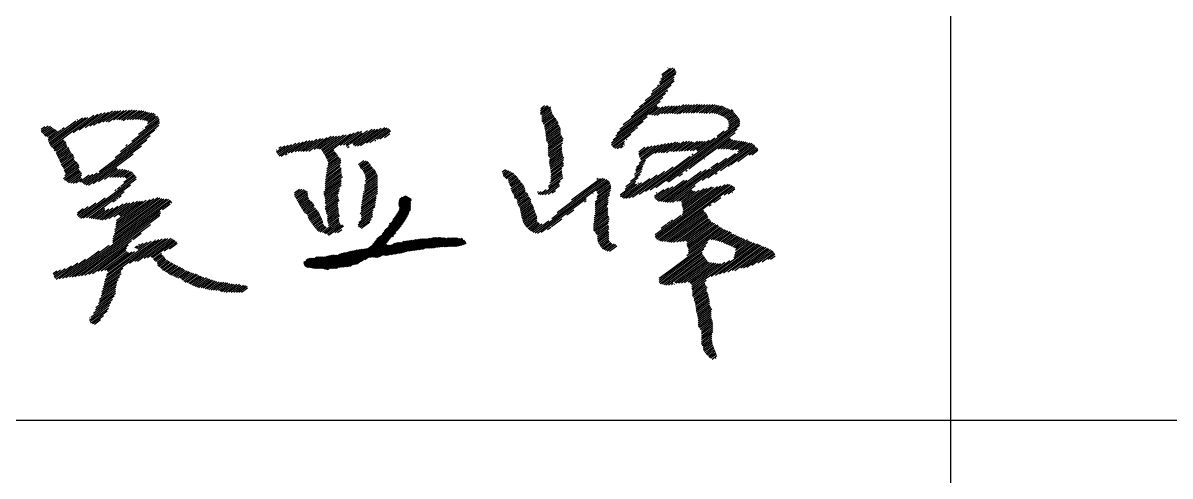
# Model space of a CAD drawing. Header units: millimetres. Extents: x -256 to 585, y -266 to 328.
# Drawn here: x 523.97 to 533.58, y -5.67 to -1.87 of the extents above; entities that cross this region are included whole.
import ezdxf

# ---------------------------------------------------------------- set-up
doc = ezdxf.new("R2010")
doc.units = ezdxf.units.MM

# ---------------------------------------------------------------- blocks, each defined once
blk = doc.blocks.new('Unknown-252070812-55925')
at = {"color": 7, "linetype": 'Continuous'}
for p, q in [((531.7468, -17.2188), (531.7468, 24.8339)), ((451.6707, -5.2054), (564.7881, -5.2054))]:
    blk.add_line(p, q, dxfattribs=at)
blk = doc.blocks.new('Unknown-252070812-55927')
at = {"color": 3, "linetype": 'Continuous'}
for p, q in [((529.2433, -2.4461), (529.4418, -2.2982)), ((529.3039, -2.3684), (529.436, -2.2699)), ((529.3069, -2.3825), (529.4426, -2.2813)), ((529.315, -2.3439), (529.4316, -2.257)), ((529.3247, -2.3041), (529.3961, -2.2509)), ((529.325, -2.3202), (529.4197, -2.2496)), ((529.3726, -2.2521), (529.3755, -2.25)), ((529.1691, -2.5502), (529.4256, -2.3591)), ((529.1833, -2.5234), (529.424, -2.344)), ((529.234, -2.4693), (529.4263, -2.326)), ((529.2863, -2.3978), (529.2953, -2.3911)), ((529.3918, -2.4005), (529.4028, -2.3923)), ((528.9705, -2.7633), (529.3311, -2.4946)), ((529.0006, -2.7246), (529.3547, -2.4607)), ((529.0656, -2.6599), (529.3702, -2.4329)), ((529.0881, -2.6268), (529.3871, -2.404)), ((529.3679, -2.4509), (529.3714, -2.4483)), ((528.3056, -2.6079), (528.364, -2.5643)), ((528.3068, -2.6233), (528.3744, -2.5729)), ((528.3079, -2.6387), (528.3909, -2.5769)), ((528.3081, -2.5897), (528.3333, -2.571)), ((528.3178, -2.6476), (528.3945, -2.5905)), ((528.338, -2.5674), (528.3417, -2.5647)), ((528.9167, -2.8522), (529.2859, -2.577)), ((528.9389, -2.8194), (529.2804, -2.5649)), ((528.9483, -2.7961), (529.3085, -2.5277)), ((529.1353, -2.5754), (529.1643, -2.5538)), ((529.2211, -2.6416), (529.305, -2.5791)), ((529.2389, -2.6447), (529.3323, -2.5751)), ((529.2584, -2.6464), (529.3596, -2.571)), ((529.2813, -2.6456), (529.3846, -2.5686)), ((529.3214, -2.632), (529.409, -2.5667)), ((529.3425, -2.6325), (529.4309, -2.5667)), ((529.365, -2.6321), (529.4527, -2.5667)), ((529.3912, -2.6288), (529.4753, -2.5661)), ((529.4101, -2.6309), (529.5081, -2.558)), ((529.429, -2.6332), (529.5307, -2.5574)), ((529.4495, -2.6341), (529.5513, -2.5583)), ((529.473, -2.6329), (529.5731, -2.5584)), ((529.5027, -2.6271), (529.5969, -2.5569)), ((529.5245, -2.6271), (529.6217, -2.5547)), ((529.5463, -2.6271), (529.6417, -2.5561)), ((529.5682, -2.6271), (529.6628, -2.5566)), ((529.59, -2.6271), (529.6846, -2.5566)), ((529.6152, -2.6246), (529.7064, -2.5566)), ((529.6351, -2.626), (529.7283, -2.5566)), ((529.655, -2.6275), (529.7501, -2.5566)), ((529.6751, -2.6287), (529.7719, -2.5566)), ((529.6964, -2.6291), (529.7877, -2.5611)), ((529.7191, -2.6285), (529.803, -2.566)), ((529.7421, -2.6276), (529.8238, -2.5668)), ((529.7627, -2.6286), (529.8385, -2.5721)), ((529.779, -2.6327), (529.8496, -2.5801)), ((529.7954, -2.6368), (529.8633, -2.5861)), ((529.81, -2.6422), (529.8788, -2.5909)), ((524.1876, -2.8778), (524.4675, -2.6692)), ((524.1936, -2.8896), (524.4933, -2.6663)), ((524.2006, -2.9007), (524.5137, -2.6673)), ((524.2088, -2.9108), (524.5629, -2.6469)), ((524.3899, -2.7921), (524.5974, -2.6375)), ((524.4238, -2.6855), (524.4279, -2.6825)), ((524.4414, -2.77), (524.6286, -2.6305)), ((524.4908, -2.7495), (524.6574, -2.6253)), ((524.5305, -2.7362), (524.6861, -2.6202)), ((524.5598, -2.7306), (524.7209, -2.6105)), ((524.6026, -2.7149), (524.7444, -2.6093)), ((524.6399, -2.7034), (524.7668, -2.6089)), ((524.6652, -2.7009), (524.7904, -2.6076)), ((524.6852, -2.7023), (524.8141, -2.6062)), ((524.7279, -2.6867), (524.8377, -2.6049)), ((524.7546, -2.6831), (524.8614, -2.6035)), ((524.7759, -2.6835), (524.885, -2.6021)), ((524.7959, -2.6848), (524.905, -2.6035)), ((524.8092, -2.6912), (524.9243, -2.6055)), ((524.8428, -2.6825), (524.9446, -2.6066)), ((524.8646, -2.6825), (524.9661, -2.6068)), ((524.8864, -2.6825), (524.9828, -2.6106)), ((524.9132, -2.6788), (524.9979, -2.6157)), ((524.9326, -2.6806), (525.0135, -2.6203)), ((524.9388, -2.8062), (525.1099, -2.6787)), ((524.9517, -2.6827), (525.0303, -2.6241)), ((524.9702, -2.6851), (525.0493, -2.6262)), ((524.988, -2.6881), (525.0656, -2.6303)), ((524.9929, -2.7496), (525.1042, -2.6666)), ((525.0058, -2.6911), (525.077, -2.6381)), ((525.0141, -2.7175), (525.0974, -2.6554)), ((525.0146, -2.7008), (525.0814, -2.6511)), ((528.3178, -2.6639), (528.397, -2.6049)), ((528.3178, -2.6802), (528.4005, -2.6185)), ((528.3178, -2.6964), (528.4054, -2.6312)), ((528.3268, -2.706), (528.4122, -2.6424)), ((528.3298, -2.72), (528.419, -2.6536)), ((528.3395, -2.7291), (528.4258, -2.6648)), ((528.3416, -2.7438), (528.4353, -2.674)), ((528.3437, -2.7585), (528.4414, -2.6857)), ((528.903, -2.8786), (529.2002, -2.6572)), ((529.8235, -2.6484), (529.8904, -2.5985)), ((529.8355, -2.6557), (529.9131, -2.5978)), ((529.8475, -2.663), (529.9209, -2.6083)), ((529.8592, -2.6706), (529.9237, -2.6225)), ((529.8699, -2.6789), (529.9351, -2.6302)), ((529.8762, -2.7555), (529.9742, -2.6825)), ((529.8775, -2.6895), (529.9439, -2.64)), ((529.8827, -2.7019), (529.9521, -2.6502)), ((529.8856, -2.7322), (529.9688, -2.6702)), ((529.8858, -2.7158), (529.9611, -2.6597)), ((524.1222, -2.7638), (524.153, -2.7408)), ((524.1224, -2.7799), (524.1806, -2.7366)), ((524.1286, -2.7916), (524.1988, -2.7393)), ((524.1374, -2.8013), (524.2102, -2.747)), ((524.1456, -2.8114), (524.2215, -2.7549)), ((524.1564, -2.8197), (524.2328, -2.7627)), ((524.1698, -2.826), (524.244, -2.7707)), ((524.181, -2.8501), (524.2922, -2.7673)), ((524.1829, -2.865), (524.4115, -2.6947)), ((524.183, -2.8324), (524.2566, -2.7776)), ((524.298, -2.763), (524.3141, -2.751)), ((524.608, -3.1178), (525.0742, -2.7703)), ((524.7421, -3.0016), (525.1072, -2.7295)), ((524.7874, -2.9515), (525.1124, -2.7093)), ((524.8822, -2.8646), (525.1117, -2.6936)), ((524.9738, -2.7638), (524.9769, -2.7615)), ((525.0826, -2.7641), (525.0856, -2.7618)), ((526.6273, -2.8985), (526.7801, -2.7846)), ((526.6553, -2.8939), (526.8065, -2.7812)), ((526.7125, -2.8838), (526.8575, -2.7758)), ((526.7343, -2.8838), (526.895, -2.7641)), ((526.7401, -2.8958), (526.9183, -2.763)), ((526.752, -2.9032), (526.9401, -2.763)), ((526.7721, -2.9045), (526.9718, -2.7556)), ((526.7971, -2.9021), (527.0011, -2.7501)), ((526.8492, -2.8795), (527.0189, -2.7531)), ((526.8758, -2.8761), (527.0326, -2.7592)), ((526.9354, -2.8479), (527.0437, -2.7672)), ((526.9614, -2.8448), (527.0497, -2.779)), ((528.3459, -2.7731), (528.4498, -2.6957)), ((528.3481, -2.7877), (528.4536, -2.7091)), ((528.3503, -2.8024), (528.4546, -2.7246)), ((528.3525, -2.817), (528.4634, -2.7344)), ((528.3545, -2.8481), (528.4732, -2.7596)), ((528.3547, -2.8317), (528.4699, -2.7458)), ((528.357, -2.8624), (528.4732, -2.7759)), ((528.9028, -2.8951), (529.1674, -2.6979)), ((528.9093, -2.9065), (529.1015, -2.7633)), ((529.1066, -2.7595), (529.1213, -2.7486)), ((529.1871, -3.2853), (529.9764, -2.6971)), ((529.2266, -3.2721), (529.9764, -2.7134)), ((529.273, -3.2538), (529.975, -2.7307)), ((529.3654, -3.2012), (529.9546, -2.7622)), ((529.7862, -2.8226), (529.8465, -2.7777)), ((524.2188, -2.9196), (524.3089, -2.8525)), ((524.2292, -2.9281), (524.3185, -2.8616)), ((524.2305, -2.9435), (524.3274, -2.8712)), ((524.4854, -3.2254), (525.0348, -2.816)), ((524.4988, -3.2317), (525.0071, -2.8529)), ((526.1165, -2.9862), (526.256, -2.8822)), ((526.1338, -2.9896), (526.2862, -2.876)), ((526.1906, -2.9635), (526.317, -2.8694)), ((526.2168, -2.9603), (526.3494, -2.8615)), ((526.2509, -2.9512), (526.3742, -2.8593)), ((526.2753, -2.9493), (526.3966, -2.8588)), ((526.2971, -2.9493), (526.4334, -2.8477)), ((526.3189, -2.9493), (526.4622, -2.8425)), ((526.3408, -2.9493), (526.486, -2.8411)), ((526.3652, -2.9473), (526.5183, -2.8332)), ((526.4096, -2.9305), (526.5533, -2.8234)), ((526.4373, -2.9261), (526.5752, -2.8234)), ((526.4551, -2.9292), (526.597, -2.8234)), ((526.4701, -2.9343), (526.622, -2.821)), ((526.4773, -2.9451), (526.6563, -2.8118)), ((526.4846, -2.956), (526.6792, -2.811)), ((526.4918, -2.9669), (526.7133, -2.8019)), ((526.4986, -2.9781), (526.7448, -2.7946)), ((526.6771, -2.8939), (526.812, -2.7934)), ((526.9182, -2.8607), (526.9261, -2.8548)), ((526.9979, -2.8339), (527.0435, -2.7998)), ((528.364, -2.8735), (528.4732, -2.7922)), ((528.3718, -2.884), (528.4754, -2.8068)), ((528.3718, -2.9002), (528.4826, -2.8177)), ((528.3718, -2.9165), (528.4893, -2.829)), ((528.3718, -2.9328), (528.4953, -2.8407)), ((528.3718, -2.9491), (528.4948, -2.8574)), ((528.3718, -2.9653), (528.4898, -2.8774)), ((528.9184, -2.916), (529.0649, -2.8068)), ((528.9294, -2.9241), (529.0102, -2.8639)), ((528.9492, -2.9256), (529.007, -2.8825)), ((529.0287, -2.8501), (529.0318, -2.8477)), ((529.1329, -3.0491), (529.3553, -2.8834)), ((529.266, -2.9662), (529.3812, -2.8803)), ((529.2968, -2.9595), (529.4067, -2.8776)), ((529.3172, -2.9605), (529.4395, -2.8694)), ((529.3384, -2.961), (529.4565, -2.873)), ((529.3634, -2.9587), (529.4703, -2.879)), ((529.3796, -3.2069), (529.9375, -2.7912)), ((529.3984, -2.9488), (529.5075, -2.8675)), ((529.4173, -2.9511), (529.5341, -2.864)), ((529.4411, -2.9496), (529.5552, -2.8645)), ((529.4649, -2.9481), (529.5746, -2.8663)), ((529.4887, -2.9466), (529.5885, -2.8723)), ((529.5126, -2.9451), (529.6219, -2.8637)), ((529.5364, -2.9437), (529.6437, -2.8637)), ((529.5602, -2.9422), (529.6655, -2.8637)), ((529.5825, -2.9418), (529.6874, -2.8637)), ((529.6147, -2.9341), (529.72, -2.8556)), ((529.6211, -2.9456), (529.7687, -2.8357)), ((529.6235, -3.0415), (529.8964, -2.8381)), ((529.6625, -3.1914), (530.0767, -2.8827)), ((529.7961, -2.9291), (529.9046, -2.8483)), ((529.8179, -2.9291), (529.9187, -2.854)), ((529.8397, -2.9291), (529.9373, -2.8564)), ((529.8616, -2.9291), (529.956, -2.8588)), ((529.8834, -2.9291), (529.9746, -2.8612)), ((529.8986, -2.9341), (529.9932, -2.8636)), ((529.9154, -2.9378), (530.0118, -2.866)), ((529.9423, -2.9341), (530.0269, -2.871)), ((529.9631, -2.9349), (530.0427, -2.8755)), ((529.971, -2.9452), (530.0603, -2.8787)), ((524.244, -2.9496), (524.3312, -2.8846)), ((524.2467, -2.9639), (524.334, -2.8989)), ((524.2519, -2.9763), (524.341, -2.9099)), ((524.2592, -2.9871), (524.3528, -2.9174)), ((524.2653, -2.9989), (524.3558, -2.9314)), ((524.2709, -3.0109), (524.3608, -2.944)), ((524.2766, -3.023), (524.3683, -2.9546)), ((524.2822, -3.0351), (524.3763, -2.9649)), ((524.2877, -3.0472), (524.3861, -2.9739)), ((524.5191, -3.2328), (524.9263, -2.9294)), ((524.5576, -3.2204), (524.8924, -2.9709)), ((524.8308, -2.9029), (524.8438, -2.8932)), ((524.9267, -2.9291), (524.9615, -2.9032)), ((526.0945, -2.9538), (526.1629, -2.9028)), ((526.0951, -2.9371), (526.0964, -2.9361)), ((526.0998, -2.9661), (526.1922, -2.8973)), ((526.1086, -2.9758), (526.2204, -2.8925)), ((526.1137, -2.9232), (526.134, -2.9081)), ((526.1707, -2.9784), (526.1842, -2.9683)), ((526.505, -2.9896), (526.575, -2.9375)), ((526.5111, -3.0013), (526.5791, -2.9507)), ((526.5172, -3.0131), (526.5881, -2.9603)), ((526.5223, -3.0255), (526.5982, -2.969)), ((526.5261, -3.039), (526.6052, -2.98)), ((526.68, -2.908), (526.707, -2.8879)), ((526.6902, -2.9167), (526.7019, -2.908)), ((528.3718, -2.9816), (528.4835, -2.8984)), ((528.3774, -2.9937), (528.4842, -2.9141)), ((528.3807, -3.0401), (528.4884, -2.9598)), ((528.3811, -3.0235), (528.4864, -2.9451)), ((528.3817, -3.0556), (528.4909, -2.9743)), ((528.3844, -3.0048), (528.4849, -2.9299)), ((528.9778, -2.9205), (528.9994, -2.9044)), ((529.0068, -2.8989), (529.0118, -2.8952)), ((529.1305, -2.9695), (529.2118, -2.9089)), ((529.1309, -2.9529), (529.1813, -2.9154)), ((529.1342, -2.983), (529.2409, -2.9035)), ((529.1378, -2.9966), (529.268, -2.8996)), ((529.1435, -3.0086), (529.2954, -2.8954)), ((529.1468, -3.0225), (529.3258, -2.889)), ((529.3913, -3.3772), (529.9397, -2.9686)), ((529.5738, -2.9809), (529.5856, -2.9721)), ((529.7104, -3.1719), (530.0902, -2.889)), ((529.835, -3.0954), (530.0989, -2.8987)), ((529.9004, -3.0629), (530.1062, -2.9096)), ((529.9593, -3.0353), (530.1162, -2.9184)), ((529.9616, -2.9522), (529.9677, -2.9477)), ((530.056, -2.9795), (530.1291, -2.925)), ((530.0782, -2.9792), (530.129, -2.9414)), ((524.2893, -3.0624), (524.3939, -2.9844)), ((524.2964, -3.0733), (524.3983, -2.9974)), ((524.3068, -3.0818), (524.3962, -3.0152)), ((524.311, -3.095), (524.4044, -3.0254)), ((524.3134, -3.1095), (524.4141, -3.0344)), ((524.3195, -3.1212), (524.4239, -3.0434)), ((524.3195, -3.1538), (524.4376, -3.0657)), ((524.3249, -3.1334), (524.4316, -3.054)), ((526.5101, -3.1485), (526.6266, -3.0617)), ((526.5132, -3.13), (526.6325, -3.041)), ((526.5163, -3.1114), (526.6346, -3.0232)), ((526.5169, -3.0947), (526.6315, -3.0092)), ((526.5254, -3.072), (526.6206, -3.0011)), ((526.5279, -3.0539), (526.6097, -2.9929)), ((526.782, -3.0598), (526.8256, -3.0274)), ((526.7894, -3.0706), (526.8456, -3.0287)), ((526.7962, -3.0818), (526.8596, -3.0346)), ((526.8016, -3.094), (526.8687, -3.044)), ((526.8115, -3.1029), (526.8778, -3.0535)), ((526.8204, -3.1125), (526.8818, -3.0668)), ((528.3843, -3.0699), (528.4933, -2.9887)), ((528.3877, -3.0837), (528.5031, -2.9977)), ((528.3907, -3.0977), (528.4987, -3.0172)), ((528.3929, -3.1123), (528.4938, -3.0372)), ((528.3941, -3.1277), (528.5005, -3.0484)), ((528.3953, -3.1431), (528.4997, -3.0653)), ((529.1061, -3.1016), (529.1716, -3.0528)), ((529.1065, -3.1176), (529.1656, -3.0735)), ((529.1112, -3.0815), (529.1879, -3.0243)), ((529.1388, -3.305), (529.5613, -2.9902)), ((529.1785, -3.0476), (529.1814, -3.0454)), ((529.3695, -3.3772), (529.8654, -3.0076)), ((529.5512, -3.0953), (529.6229, -3.0419)), ((529.6824, -3.0138), (529.6848, -3.0121)), ((529.7348, -3.0887), (529.7928, -3.0455)), ((529.8832, -3.0757), (529.8911, -3.0699)), ((524.3097, -3.1773), (524.4402, -3.0801)), ((524.3174, -3.1879), (524.4369, -3.0988)), ((524.329, -3.1955), (524.4427, -3.1108)), ((524.3404, -3.2032), (524.4523, -3.1199)), ((524.3519, -3.2109), (524.4599, -3.1305)), ((524.3698, -3.2139), (524.4588, -3.1475)), ((524.3889, -3.2159), (524.4554, -3.1663)), ((524.4606, -3.195), (524.5238, -3.1479)), ((524.4625, -3.2099), (524.554, -3.1417)), ((524.4739, -3.2176), (524.5907, -3.1306)), ((524.4823, -3.488), (524.9178, -3.1635)), ((524.6011, -3.2043), (524.7563, -3.0886)), ((524.6525, -3.1822), (524.7624, -3.1003)), ((524.6964, -3.1657), (524.7843, -3.1003)), ((524.7183, -3.1657), (524.8061, -3.1003)), ((524.7401, -3.1657), (524.8269, -3.1011)), ((524.7619, -3.1657), (524.8411, -3.1068)), ((524.7838, -3.1657), (524.8566, -3.1115)), ((524.7908, -3.2419), (524.9095, -3.1534)), ((524.8056, -3.1657), (524.87, -3.1178)), ((524.8133, -3.2088), (524.9013, -3.1432)), ((524.8257, -3.167), (524.885, -3.1229)), ((524.8351, -3.1763), (524.8932, -3.1331)), ((526.501, -3.2692), (526.6471, -3.1603)), ((526.5018, -3.2524), (526.6389, -3.1502)), ((526.5025, -3.2356), (526.6381, -3.1345)), ((526.503, -3.2189), (526.6373, -3.1188)), ((526.5034, -3.2023), (526.6365, -3.1032)), ((526.5038, -3.1857), (526.6357, -3.0875)), ((526.507, -3.1671), (526.6262, -3.0783)), ((526.8265, -3.1243), (526.8904, -3.0767)), ((526.8315, -3.2345), (526.9396, -3.1539)), ((526.8315, -3.2508), (526.9396, -3.1702)), ((526.8327, -3.136), (526.8994, -3.0862)), ((526.8373, -3.1976), (526.93, -3.1286)), ((526.8374, -3.1487), (526.9084, -3.0958)), ((526.8408, -3.1625), (526.917, -3.1057)), ((526.8425, -3.21), (526.9353, -3.1408)), ((526.8434, -3.1768), (526.9243, -3.1165)), ((527.9865, -3.1223), (528.0135, -3.1021)), ((527.9902, -3.1358), (528.0275, -3.108)), ((527.9934, -3.1497), (528.0414, -3.1139)), ((527.9997, -3.1613), (528.0552, -3.1199)), ((528.0098, -3.17), (528.0681, -3.1265)), ((528.0198, -3.1788), (528.0799, -3.1341)), ((528.0346, -3.1841), (528.09, -3.1428)), ((528.0372, -3.1984), (528.1001, -3.1515)), ((528.0406, -3.2121), (528.1097, -3.1607)), ((528.3735, -3.2407), (528.4923, -3.1522)), ((528.3754, -3.2555), (528.4928, -3.1681)), ((528.386, -3.2151), (528.4894, -3.1381)), ((528.3926, -3.1939), (528.4857, -3.1246)), ((528.3935, -3.177), (528.4841, -3.1095)), ((528.3945, -3.1599), (528.4865, -3.0914)), ((529.0227, -3.2451), (529.1242, -3.1695)), ((529.0609, -3.2004), (529.1419, -3.14)), ((529.0951, -3.1423), (529.1597, -3.0942)), ((529.0961, -3.1578), (529.1526, -3.1157)), ((529.1227, -3.2682), (529.2844, -3.1477)), ((529.1281, -3.2805), (529.3283, -3.1312)), ((529.1334, -3.2928), (529.4181, -3.0806)), ((529.3163, -3.368), (529.608, -3.1506)), ((529.331, -3.1293), (529.3472, -3.1172)), ((529.3354, -3.3701), (529.6943, -3.1026)), ((529.352, -3.374), (529.7253, -3.0958)), ((529.4672, -3.158), (529.4981, -3.1349)), ((529.5243, -3.1154), (529.5348, -3.1076)), ((529.6107, -3.1486), (529.6526, -3.1174)), ((529.7734, -3.1413), (529.7886, -3.13)), ((529.8149, -3.1103), (529.8311, -3.0983)), ((524.4122, -3.2148), (524.4595, -3.1796)), ((524.4459, -3.206), (524.4606, -3.195)), ((524.4595, -3.1796), (524.4632, -3.1768)), ((524.4835, -3.5034), (524.9169, -3.1804)), ((524.502, -3.5059), (524.8716, -3.2305)), ((524.7617, -3.2636), (524.7841, -3.2469)), ((524.8652, -3.2515), (524.8655, -3.2513)), ((526.2436, -3.3146), (526.3069, -3.2674)), ((526.2437, -3.2983), (526.2868, -3.2661)), ((526.2639, -3.2669), (526.2645, -3.2664)), ((526.4901, -3.3099), (526.6356, -3.2015)), ((526.4918, -3.2923), (526.6356, -3.1852)), ((526.4967, -3.3212), (526.6356, -3.2178)), ((526.4999, -3.3351), (526.6356, -3.234)), ((526.5026, -3.3494), (526.6218, -3.2606)), ((526.8131, -3.3621), (526.9396, -3.2678)), ((526.8158, -3.3438), (526.9396, -3.2516)), ((526.8185, -3.3255), (526.9396, -3.2353)), ((526.8213, -3.3072), (526.9396, -3.219)), ((526.8315, -3.267), (526.9396, -3.1865)), ((526.8315, -3.2833), (526.9396, -3.2027)), ((528.0462, -3.2242), (528.1154, -3.1727)), ((528.0535, -3.2351), (528.122, -3.1841)), ((528.0586, -3.2638), (528.1397, -3.2034)), ((528.0608, -3.2459), (528.1321, -3.1928)), ((528.0623, -3.2773), (528.1484, -3.2132)), ((528.0692, -3.2885), (528.1571, -3.223)), ((528.075, -3.3004), (528.1646, -3.2336)), ((528.0826, -3.311), (528.1708, -3.2453)), ((528.0861, -3.3247), (528.1742, -3.259)), ((528.321, -3.3124), (528.4725, -3.1995)), ((528.3434, -3.3119), (528.4624, -3.2232)), ((528.3703, -3.3081), (528.4659, -3.2369)), ((528.4712, -3.4608), (528.846, -3.1815)), ((528.4813, -3.437), (528.8319, -3.1757)), ((528.4814, -3.4694), (528.8618, -3.186)), ((528.4917, -3.478), (528.8739, -3.1933)), ((528.6012, -3.3314), (528.8087, -3.1767)), ((528.7773, -3.2815), (528.8833, -3.2025)), ((528.7777, -3.3463), (528.8974, -3.2571)), ((528.778, -3.1833), (528.7892, -3.175)), ((528.7805, -3.3279), (528.8974, -3.2408)), ((528.7822, -3.2941), (528.8883, -3.2151)), ((528.7876, -3.3064), (528.8932, -3.2277)), ((528.9743, -3.3137), (529.1002, -3.2198)), ((528.9777, -3.3274), (529.1067, -3.2313)), ((528.9904, -3.3343), (529.112, -3.2436)), ((529.0018, -3.342), (529.1174, -3.2559)), ((529.0161, -3.2663), (529.1058, -3.1994)), ((529.0214, -3.3437), (529.1227, -3.2682)), ((529.1067, -3.2313), (529.1136, -3.2262)), ((529.112, -3.2436), (529.1543, -3.2121)), ((529.1174, -3.2559), (529.2231, -3.1771)), ((529.1217, -3.2201), (529.1282, -3.2153)), ((529.2662, -3.3402), (529.379, -3.2562)), ((529.2733, -3.3513), (529.415, -3.2456)), ((529.2839, -3.3596), (529.5098, -3.1913)), ((529.2886, -3.649), (529.8549, -3.227)), ((529.294, -3.6613), (529.8791, -3.2253)), ((529.2956, -3.3672), (529.5322, -3.1908)), ((529.2993, -3.6735), (529.8961, -3.2289)), ((529.3047, -3.6858), (529.9095, -3.2351)), ((529.31, -3.6981), (529.9218, -3.2422)), ((529.4132, -3.3772), (529.6028, -3.2359)), ((529.4904, -3.401), (529.6771, -3.2619)), ((529.4942, -3.4795), (529.8173, -3.2388)), ((529.4967, -3.4126), (529.7046, -3.2576)), ((529.4992, -3.427), (529.7392, -3.2481)), ((529.4998, -3.4591), (529.7888, -3.2437)), ((529.5015, -3.4415), (529.7564, -3.2516)), ((529.8464, -3.3147), (529.9323, -3.2507)), ((529.8799, -3.306), (529.9347, -3.2651)), ((524.4812, -3.4726), (524.6581, -3.3407)), ((524.5229, -3.5066), (524.8171, -3.2873)), ((524.7213, -3.7004), (525.1902, -3.351)), ((524.7216, -3.6839), (525.1731, -3.3475)), ((524.7227, -3.374), (524.7506, -3.3532)), ((524.7229, -3.7155), (525.2018, -3.3586)), ((524.7258, -3.6645), (525.1502, -3.3483)), ((524.7353, -3.6412), (525.1319, -3.3456)), ((524.7378, -3.2814), (524.7511, -3.2714)), ((524.738, -3.6066), (525.0991, -3.3376)), ((524.7397, -3.6216), (525.1159, -3.3413)), ((524.7473, -3.5835), (525.0654, -3.3464)), ((524.7481, -3.5665), (525.0351, -3.3527)), ((524.7499, -3.549), (525.0028, -3.3605)), ((524.757, -3.3484), (524.766, -3.3417)), ((524.7733, -3.3363), (524.793, -3.3216)), ((526.2477, -3.3278), (526.3248, -3.2703)), ((526.2548, -3.3388), (526.3375, -3.2771)), ((526.2622, -3.3495), (526.3507, -3.2836)), ((526.2685, -3.3611), (526.354, -3.2974)), ((526.2744, -3.373), (526.3557, -3.3124)), ((526.2803, -3.3848), (526.3555, -3.3288)), ((526.2864, -3.3966), (526.3627, -3.3398)), ((526.293, -3.408), (526.3666, -3.3531)), ((526.2998, -3.4192), (526.3773, -3.3614)), ((526.5006, -3.4159), (526.61, -3.3344)), ((526.5009, -3.3832), (526.6139, -3.299)), ((526.5016, -3.4315), (526.6133, -3.3483)), ((526.5028, -3.3655), (526.6192, -3.2788)), ((526.508, -3.443), (526.6197, -3.3598)), ((526.5085, -3.3938), (526.6086, -3.3192)), ((526.8044, -3.4336), (526.9288, -3.3409)), ((526.8044, -3.4499), (526.9276, -3.3581)), ((526.8049, -3.417), (526.9284, -3.325)), ((526.8076, -3.3987), (526.9396, -3.3004)), ((526.8104, -3.3804), (526.9396, -3.2841)), ((526.824, -3.2889), (526.8267, -3.2869)), ((527.1186, -3.4071), (527.2082, -3.3403)), ((527.119, -3.4004), (527.2033, -3.3375)), ((527.1194, -3.3937), (527.1985, -3.3348)), ((527.1197, -3.387), (527.1936, -3.332)), ((527.1202, -3.3803), (527.1887, -3.3292)), ((527.1213, -3.373), (527.1839, -3.3264)), ((527.1214, -3.4114), (527.2131, -3.3431)), ((527.1227, -3.3656), (527.1791, -3.3236)), ((527.1244, -3.4156), (527.218, -3.3459)), ((527.1247, -3.3577), (527.1685, -3.325)), ((527.1267, -3.3498), (527.1482, -3.3338)), ((527.1267, -3.4202), (527.2224, -3.3489)), ((527.1278, -3.4258), (527.2251, -3.3533)), ((528.0892, -3.3386), (528.1773, -3.273)), ((528.0988, -3.3478), (528.1053, -3.343)), ((528.1053, -3.343), (528.1069, -3.3417)), ((528.1069, -3.3417), (528.1792, -3.2878)), ((528.1099, -3.3558), (528.1347, -3.3373)), ((528.1126, -3.37), (528.1371, -3.3518)), ((528.114, -3.3852), (528.1729, -3.3414)), ((528.1186, -3.3981), (528.208, -3.3315)), ((528.1257, -3.4091), (528.2177, -3.3405)), ((528.1326, -3.4202), (528.2244, -3.3518)), ((528.1347, -3.3373), (528.136, -3.3363)), ((528.136, -3.3363), (528.1903, -3.2959)), ((528.1371, -3.3518), (528.1641, -3.3317)), ((528.1641, -3.3317), (528.1652, -3.3308)), ((528.1652, -3.3308), (528.2, -3.3049)), ((528.1729, -3.3414), (528.1935, -3.326)), ((528.1935, -3.326), (528.1944, -3.3254)), ((528.1944, -3.3254), (528.2039, -3.3183)), ((528.2825, -3.2923), (528.2901, -3.2866)), ((528.2861, -3.3058), (528.3119, -3.2866)), ((528.2998, -3.3119), (528.3541, -3.2714)), ((528.404, -3.2993), (528.4318, -3.2786)), ((528.502, -3.4867), (528.6898, -3.3467)), ((528.566, -3.3576), (528.5991, -3.3329)), ((528.6756, -3.3735), (528.6892, -3.3635)), ((528.7455, -3.3052), (528.7492, -3.3024)), ((528.7637, -3.373), (528.8934, -3.2764)), ((528.7637, -3.3893), (528.8856, -3.2985)), ((528.7637, -3.4056), (528.8848, -3.3153)), ((528.7637, -3.4218), (528.8735, -3.34)), ((528.7637, -3.4381), (528.8733, -3.3564)), ((529.0476, -3.3405), (529.1281, -3.2805)), ((529.0772, -3.3346), (529.1334, -3.2928)), ((529.1336, -3.3089), (529.1388, -3.305)), ((529.2621, -3.327), (529.3401, -3.2689)), ((529.2771, -3.2996), (529.2811, -3.2966)), ((529.4487, -3.367), (529.5749, -3.2729)), ((529.4712, -3.3665), (529.5862, -3.2808)), ((529.4889, -3.3695), (529.6041, -3.2837)), ((529.4907, -3.3845), (529.6378, -3.2749)), ((529.759, -3.3798), (529.8172, -3.3365)), ((529.9132, -3.2974), (529.9168, -3.2948)), ((524.4245, -3.4823), (524.4789, -3.4418)), ((524.4251, -3.4656), (524.4729, -3.4299)), ((524.4316, -3.4932), (524.48, -3.4572)), ((524.4789, -3.4418), (524.5164, -3.4138)), ((524.48, -3.4572), (524.5805, -3.3823)), ((524.512, -3.8889), (525.2105, -3.3685)), ((524.5132, -3.9044), (525.1192, -3.4528)), ((524.5398, -3.5103), (524.6533, -3.4257)), ((524.5579, -3.5131), (524.656, -3.4399)), ((524.5761, -3.5158), (524.6892, -3.4315)), ((524.5943, -3.5185), (524.7231, -3.4225)), ((524.6125, -3.5211), (524.7637, -3.4085)), ((524.6312, -3.5235), (524.8098, -3.3904)), ((524.6564, -3.521), (524.843, -3.382)), ((524.6895, -3.5126), (524.8653, -3.3816)), ((524.7302, -3.4986), (524.8991, -3.3727)), ((524.7545, -3.5293), (524.9721, -3.3671)), ((524.7736, -3.4825), (524.9284, -3.3671)), ((524.7846, -3.4906), (524.9503, -3.3671)), ((525.1397, -3.4375), (525.2016, -3.3913)), ((525.2109, -3.3844), (525.2168, -3.38)), ((526.3069, -3.4301), (526.3871, -3.3703)), ((526.3139, -3.4411), (526.3955, -3.3804)), ((526.321, -3.4521), (526.4043, -3.3901)), ((526.3298, -3.4619), (526.4094, -3.4025)), ((526.3401, -3.4705), (526.4109, -3.4177)), ((526.3518, -3.478), (526.4199, -3.4273)), ((526.3555, -3.4915), (526.429, -3.4368)), ((526.3592, -3.505), (526.438, -3.4463)), ((526.3648, -3.5171), (526.4455, -3.457)), ((526.5106, -3.4573), (526.6085, -3.3843)), ((526.5137, -3.4713), (526.6085, -3.4006)), ((526.5205, -3.4825), (526.6085, -3.4169)), ((526.5207, -3.4986), (526.6146, -3.4286)), ((526.5207, -3.5149), (526.6127, -3.4463)), ((526.7956, -3.4727), (526.9244, -3.3767)), ((526.8024, -3.4839), (526.9213, -3.3953)), ((526.8039, -3.5154), (526.9034, -3.4413)), ((526.8055, -3.4979), (526.9182, -3.4139)), ((527.0048, -3.6072), (527.2022, -3.4601)), ((527.034, -3.579), (527.2061, -3.4508)), ((527.041, -3.561), (527.2166, -3.4302)), ((527.0423, -3.5664), (527.2166, -3.4366)), ((527.0634, -3.5379), (527.2166, -3.4238)), ((527.0686, -3.5276), (527.2166, -3.4174)), ((527.0709, -3.5195), (527.2166, -3.411)), ((527.082, -3.5048), (527.2166, -3.4045)), ((527.0947, -3.4889), (527.2166, -3.3981)), ((527.1038, -3.4758), (527.2166, -3.3917)), ((527.1107, -3.4642), (527.2166, -3.3853)), ((527.1167, -3.4533), (527.2166, -3.3789)), ((527.1227, -3.4425), (527.2166, -3.3725)), ((527.1262, -3.4334), (527.2166, -3.3661)), ((528.1356, -3.4342), (528.2261, -3.3668)), ((528.1386, -3.4483), (528.2277, -3.3819)), ((528.1417, -3.4622), (528.2362, -3.3918)), ((528.1448, -3.4762), (528.2418, -3.404)), ((528.1481, -3.49), (528.247, -3.4163)), ((528.1513, -3.5039), (528.2515, -3.4293)), ((528.1568, -3.5161), (528.2554, -3.4426)), ((528.1592, -3.5305), (528.2604, -3.4551)), ((528.4016, -3.5127), (528.4712, -3.4608)), ((528.4456, -3.4636), (528.4609, -3.4522)), ((528.4609, -3.4522), (528.4797, -3.4381)), ((528.5277, -3.4838), (528.5864, -3.4401)), ((528.7569, -3.5082), (528.8718, -3.4226)), ((528.7569, -3.5245), (528.8718, -3.4389)), ((528.7569, -3.5408), (528.8718, -3.4552)), ((528.7637, -3.4544), (528.874, -3.3722)), ((528.7637, -3.4707), (528.871, -3.3907)), ((528.7637, -3.4869), (528.8616, -3.414)), ((529.3235, -3.7043), (529.6732, -3.4437)), ((529.3455, -3.7042), (529.6794, -3.4554)), ((529.7212, -3.408), (529.7365, -3.3966)), ((524.4418, -3.5019), (524.4812, -3.4726)), ((524.4539, -3.5092), (524.4823, -3.488)), ((524.4726, -3.5115), (524.4835, -3.5034)), ((524.5143, -3.9198), (525.1218, -3.4671)), ((524.5155, -3.9352), (525.0921, -3.5055)), ((525.0925, -3.5052), (525.1176, -3.4865)), ((526.3719, -3.5281), (526.4526, -3.468)), ((526.3792, -3.5389), (526.458, -3.4803)), ((526.3868, -3.5495), (526.4633, -3.4926)), ((526.3946, -3.56), (526.4686, -3.5049)), ((526.4024, -3.5705), (526.4741, -3.5171)), ((526.41, -3.5811), (526.4796, -3.5292)), ((526.4177, -3.5917), (526.4837, -3.5425)), ((526.4783, -3.6279), (526.616, -3.5252)), ((526.4925, -3.6335), (526.6185, -3.5397)), ((526.5051, -3.6404), (526.6236, -3.5521)), ((526.5207, -3.5311), (526.614, -3.4617)), ((526.525, -3.5442), (526.6171, -3.4756)), ((526.531, -3.5723), (526.6153, -3.5094)), ((526.5313, -3.5558), (526.6233, -3.4873)), ((526.6561, -3.9183), (527.1598, -3.543)), ((526.666, -3.9173), (527.1512, -3.5558)), ((526.7795, -3.5661), (526.8982, -3.4776)), ((526.7827, -3.58), (526.8985, -3.4937)), ((526.783, -3.5472), (526.8986, -3.461)), ((526.7947, -3.5873), (526.8862, -3.5192)), ((526.8239, -3.5818), (526.8771, -3.5422)), ((526.9018, -3.7288), (527.1682, -3.5303)), ((526.9163, -3.7115), (527.1741, -3.5195)), ((526.9269, -3.6972), (527.18, -3.5086)), ((526.9704, -3.6584), (527.186, -3.4978)), ((526.979, -3.6456), (527.1919, -3.487)), ((526.9876, -3.6328), (527.1979, -3.4761)), ((526.9962, -3.62), (527.2007, -3.4676)), ((527.0408, -3.5547), (527.0448, -3.5518)), ((528.1619, -3.5448), (528.266, -3.4673)), ((528.169, -3.5558), (528.2715, -3.4794)), ((528.1756, -3.5671), (528.2752, -3.4929)), ((528.1844, -3.5769), (528.2772, -3.5077)), ((528.1934, -3.5864), (528.2772, -3.524)), ((528.2024, -3.596), (528.2786, -3.5392)), ((528.2121, -3.605), (528.2896, -3.5473)), ((528.2228, -3.6133), (528.2995, -3.5562)), ((528.2462, -3.6285), (528.3757, -3.5319)), ((528.262, -3.633), (528.4814, -3.4694)), ((528.2807, -3.6353), (528.4917, -3.478)), ((528.3121, -3.6282), (528.502, -3.4867)), ((528.3992, -3.5795), (528.4848, -3.5157)), ((528.4187, -3.4836), (528.4197, -3.4829)), ((528.7501, -3.5621), (528.8718, -3.4715)), ((528.7501, -3.5784), (528.8718, -3.4877)), ((528.7501, -3.5946), (528.8803, -3.4976)), ((528.7511, -3.6102), (528.882, -3.5126)), ((528.7585, -3.621), (528.8783, -3.5316)), ((528.7594, -3.4901), (528.7621, -3.4881)), ((528.7667, -3.6311), (528.8747, -3.5506)), ((529.2833, -3.6367), (529.486, -3.4856)), ((529.3651, -3.7059), (529.69, -3.4638)), ((529.3689, -3.5566), (529.3928, -3.5388)), ((529.3823, -3.7093), (529.6974, -3.4745)), ((529.3987, -3.5344), (529.4129, -3.5238)), ((529.3991, -3.7131), (529.7046, -3.4854)), ((529.4218, -3.7125), (529.71, -3.4977)), ((529.448, -3.7092), (529.712, -3.5125)), ((529.4741, -3.706), (529.7235, -3.5202)), ((529.5, -3.703), (529.7325, -3.5298)), ((529.5255, -3.7003), (529.7384, -3.5416)), ((529.5328, -3.7273), (529.7658, -3.5537)), ((529.5367, -3.7082), (529.7524, -3.5474)), ((524.5166, -3.9506), (525.0374, -3.5625)), ((524.889, -3.6894), (524.9602, -3.6363)), ((526.4301, -3.5987), (526.4856, -3.5573)), ((526.4357, -3.6108), (526.4899, -3.5704)), ((526.446, -3.6194), (526.5016, -3.5779)), ((526.4607, -3.6246), (526.5112, -3.587)), ((526.5205, -3.6452), (526.6304, -3.5633)), ((526.5298, -3.6545), (526.546, -3.6425)), ((526.546, -3.6425), (526.6465, -3.5676)), ((526.5826, -3.6315), (526.657, -3.576)), ((526.6059, -3.6304), (526.6403, -3.6048)), ((526.6759, -3.9163), (527.1397, -3.5708)), ((526.6864, -3.9149), (527.1268, -3.5867)), ((526.6969, -3.9135), (527.114, -3.6027)), ((526.7074, -3.9121), (527.0923, -3.6253)), ((526.7344, -3.8984), (527.0938, -3.6305)), ((526.7445, -3.8972), (527.0757, -3.6504)), ((526.7936, -3.5881), (526.7947, -3.5873)), ((526.8066, -3.5947), (526.8107, -3.5916)), ((526.8107, -3.5916), (526.8239, -3.5818)), ((528.2345, -3.6209), (528.3184, -3.5584)), ((528.3659, -3.6043), (528.3921, -3.5848)), ((528.7744, -3.6416), (528.8729, -3.5682)), ((528.7839, -3.6508), (528.8789, -3.58)), ((528.7839, -3.6671), (528.8794, -3.5959)), ((528.7839, -3.6834), (528.8731, -3.6169)), ((528.7864, -3.6978), (528.8785, -3.6291)), ((528.7914, -3.7103), (528.8785, -3.6454)), ((529.2675, -3.6647), (529.2886, -3.649)), ((529.2681, -3.648), (529.2795, -3.6395)), ((529.283, -3.6369), (529.2833, -3.6367)), ((529.3169, -3.5954), (529.3634, -3.5607)), ((529.5336, -3.8244), (529.8358, -3.5992)), ((529.5351, -3.7419), (529.7759, -3.5625)), ((529.5404, -3.7543), (529.7932, -3.5658)), ((529.5473, -3.7653), (529.7996, -3.5774)), ((529.5473, -3.7816), (529.8116, -3.5847)), ((529.5473, -3.7979), (529.8236, -3.592)), ((529.7376, -3.6887), (529.8492, -3.6055)), ((529.7566, -3.6908), (529.8633, -3.6113)), ((529.7727, -3.695), (529.8781, -3.6165)), ((529.7889, -3.6993), (529.8928, -3.6218)), ((529.805, -3.7035), (529.9048, -3.6291)), ((529.8211, -3.7078), (529.911, -3.6408)), ((529.8363, -3.7127), (529.9269, -3.6452)), ((529.8499, -3.7189), (529.941, -3.651)), ((524.5109, -3.8735), (524.6926, -3.7381)), ((524.5177, -3.966), (524.878, -3.6976)), ((524.5215, -3.9795), (524.8515, -3.7336)), ((524.6586, -4.0238), (525.108, -3.6889)), ((524.6676, -4.0008), (525.0759, -3.6966)), ((524.6712, -3.9819), (525.0436, -3.7044)), ((524.8632, -3.8876), (525.1353, -3.6848)), ((524.9055, -3.8723), (525.1626, -3.6808)), ((524.906, -3.758), (524.9282, -3.7415)), ((524.9216, -3.7627), (524.978, -3.7207)), ((524.9304, -3.8701), (525.1825, -3.6822)), ((524.9331, -3.7705), (525.011, -3.7124)), ((524.9364, -3.7354), (524.9448, -3.7292)), ((524.9844, -3.8461), (525.2107, -3.6775)), ((525.0137, -3.8405), (525.2216, -3.6856)), ((525.0446, -3.8338), (525.2356, -3.6915)), ((525.0556, -3.8419), (525.2457, -3.7002)), ((525.0789, -3.6943), (525.0807, -3.693)), ((525.153, -3.7855), (525.2566, -3.7083)), ((525.198, -3.7683), (525.2617, -3.7208)), ((526.7549, -3.8959), (527.0456, -3.6792)), ((526.7684, -3.8923), (527.033, -3.6951)), ((526.8051, -3.8713), (527.021, -3.7104)), ((526.8335, -3.8565), (527.0136, -3.7223)), ((526.8657, -3.8389), (527.0139, -3.7285)), ((526.8773, -3.8367), (527.017, -3.7326)), ((526.8886, -3.8347), (527.0222, -3.7352)), ((526.8976, -3.8344), (527.0281, -3.7372)), ((526.906, -3.8345), (527.0363, -3.7375)), ((526.9134, -3.8354), (527.0445, -3.7377)), ((526.9208, -3.8364), (527.0567, -3.7351)), ((526.9282, -3.8373), (527.0864, -3.7194)), ((526.936, -3.6841), (526.9689, -3.6595)), ((526.9369, -3.8371), (527.0988, -3.7165)), ((526.948, -3.8353), (527.1097, -3.7148)), ((526.9802, -3.8177), (527.1195, -3.7139)), ((526.9877, -3.8185), (527.1279, -3.7141)), ((526.9952, -3.8193), (527.1363, -3.7142)), ((527.0027, -3.8202), (527.1446, -3.7144)), ((527.0109, -3.8205), (527.1682, -3.7032)), ((527.0199, -3.8201), (527.1781, -3.7023)), ((527.031, -3.8183), (527.188, -3.7013)), ((527.0425, -3.8161), (527.1978, -3.7004)), ((527.0538, -3.8141), (527.208, -3.6992)), ((527.065, -3.8122), (527.2185, -3.6978)), ((527.0652, -3.6647), (527.074, -3.6581)), ((527.0761, -3.8103), (527.2291, -3.6963)), ((527.0873, -3.8084), (527.2402, -3.6944)), ((527.0984, -3.8065), (527.2513, -3.6925)), ((527.1095, -3.8047), (527.2624, -3.6907)), ((527.1205, -3.8028), (527.2733, -3.689)), ((527.13, -3.8022), (527.2836, -3.6877)), ((527.1392, -3.8017), (527.294, -3.6864)), ((527.1535, -3.7078), (527.1584, -3.7042)), ((527.1557, -3.7958), (527.3043, -3.6851)), ((527.1674, -3.7935), (527.3137, -3.6845)), ((527.1844, -3.7873), (527.323, -3.684)), ((527.1949, -3.7858), (527.3315, -3.684)), ((527.2054, -3.7844), (527.34, -3.6841)), ((527.216, -3.783), (527.3485, -3.6842)), ((527.2265, -3.7815), (527.357, -3.6843)), ((527.237, -3.7801), (527.3684, -3.6821)), ((527.2476, -3.7786), (527.3805, -3.6796)), ((527.2582, -3.7771), (527.3925, -3.677)), ((527.2688, -3.7756), (527.4045, -3.6745)), ((527.2796, -3.774), (527.4141, -3.6738)), ((527.2903, -3.7724), (527.4233, -3.6733)), ((527.301, -3.7708), (527.4326, -3.6728)), ((527.3117, -3.7693), (527.4418, -3.6723)), ((527.3224, -3.7677), (527.4506, -3.6722)), ((527.3415, -3.7599), (527.4589, -3.6724)), ((527.3498, -3.7601), (527.4672, -3.6726)), ((527.3581, -3.7603), (527.4747, -3.6734)), ((527.3664, -3.7606), (527.4823, -3.6742)), ((527.3747, -3.7608), (527.4898, -3.675)), ((527.3836, -3.7605), (527.4974, -3.6757)), ((527.3931, -3.7598), (527.505, -3.6765)), ((527.4032, -3.7587), (527.5103, -3.679)), ((527.4145, -3.7567), (527.5169, -3.6804)), ((527.4258, -3.7547), (527.5338, -3.6742)), ((527.4372, -3.7527), (527.5424, -3.6742)), ((527.4476, -3.7513), (527.551, -3.6742)), ((527.4578, -3.7501), (527.5596, -3.6742)), ((527.468, -3.7489), (527.5682, -3.6742)), ((527.4777, -3.748), (527.5768, -3.6742)), ((527.4867, -3.7478), (527.5854, -3.6742)), ((527.4952, -3.7478), (527.594, -3.6742)), ((527.5032, -3.7483), (527.6026, -3.6742)), ((527.5112, -3.7488), (527.61, -3.6751)), ((527.5191, -3.7492), (527.615, -3.6778)), ((527.5338, -3.7447), (527.62, -3.6805)), ((527.5424, -3.7447), (527.6265, -3.682)), ((527.551, -3.7447), (527.6344, -3.6826)), ((527.5596, -3.7447), (527.6468, -3.6797)), ((527.5682, -3.7447), (527.6524, -3.682)), ((527.5768, -3.7447), (527.6557, -3.6859)), ((527.5854, -3.7447), (527.656, -3.692)), ((527.594, -3.7447), (527.6616, -3.6943)), ((527.603, -3.7444), (527.6695, -3.6948)), ((527.615, -3.7419), (527.672, -3.6994)), ((527.627, -3.7393), (527.6748, -3.7037)), ((527.64, -3.736), (527.678, -3.7077)), ((527.6544, -3.7317), (527.6807, -3.7121)), ((527.6692, -3.7271), (527.6828, -3.7169)), ((528.7965, -3.7228), (528.8785, -3.6617)), ((528.8028, -3.7344), (528.8785, -3.678)), ((528.8099, -3.7453), (528.8101, -3.7452)), ((528.8101, -3.7452), (528.8785, -3.6942)), ((528.8204, -3.7538), (528.8863, -3.7047)), ((528.8306, -3.7624), (528.8959, -3.7138)), ((528.8409, -3.7711), (528.9051, -3.7232)), ((528.8512, -3.7797), (528.9236, -3.7257)), ((528.8657, -3.7851), (528.9381, -3.7312)), ((528.8846, -3.7873), (528.946, -3.7416)), ((529.2738, -3.6763), (529.294, -3.6613)), ((529.283, -3.6857), (529.2993, -3.6735)), ((529.2945, -3.6934), (529.3047, -3.6858)), ((529.306, -3.7011), (529.31, -3.6981)), ((529.4117, -3.9315), (529.7065, -3.7119)), ((529.4171, -3.9438), (529.6913, -3.7394)), ((529.7378, -3.9977), (530.1054, -3.7237)), ((529.7726, -3.988), (530.125, -3.7254)), ((529.8082, -3.9778), (530.1399, -3.7306)), ((529.8408, -3.9697), (530.1512, -3.7384)), ((529.8634, -3.7251), (529.9539, -3.6577)), ((529.8755, -3.9602), (530.1642, -3.745)), ((529.877, -3.7312), (529.9669, -3.6642)), ((529.8906, -3.7374), (529.9804, -3.6704)), ((529.9041, -3.7435), (529.9943, -3.6764)), ((529.9177, -3.7497), (530.0079, -3.6825)), ((529.928, -3.8397), (530.0933, -3.7165)), ((529.9313, -3.7558), (530.0205, -3.6894)), ((529.9327, -3.8199), (530.0778, -3.7117)), ((529.9375, -3.8), (530.0649, -3.7051)), ((529.9423, -3.7802), (530.0507, -3.6994)), ((529.9449, -3.762), (530.0413, -3.6902)), ((524.5097, -3.8581), (524.6075, -3.7853)), ((524.5511, -3.9738), (524.837, -3.7606)), ((524.5971, -3.9557), (524.8323, -3.7804)), ((524.6248, -3.9513), (524.8419, -3.7895)), ((524.6545, -3.9455), (524.8536, -3.7972)), ((524.674, -3.9473), (524.8816, -3.7925)), ((524.6803, -3.9588), (524.9048, -3.7915)), ((525.0621, -3.8533), (525.129, -3.8034)), ((525.0701, -3.8636), (525.1323, -3.8173)), ((525.0809, -3.8718), (525.144, -3.8248)), ((525.0929, -3.8792), (525.1536, -3.8339)), ((526.3236, -3.8906), (526.3843, -3.8454)), ((526.3248, -3.8961), (526.3932, -3.8451)), ((526.3273, -3.9007), (526.4016, -3.8452)), ((526.3298, -3.9052), (526.4101, -3.8453)), ((526.3329, -3.9093), (526.4322, -3.8353)), ((526.3372, -3.9125), (526.4408, -3.8353)), ((526.3415, -3.9157), (526.4494, -3.8353)), ((526.3458, -3.9189), (526.458, -3.8353)), ((526.3516, -3.921), (526.4666, -3.8353)), ((526.3598, -3.9213), (526.4752, -3.8353)), ((526.368, -3.9215), (526.4837, -3.8353)), ((526.376, -3.922), (526.4923, -3.8353)), ((526.3831, -3.9231), (526.5009, -3.8353)), ((526.39, -3.9244), (526.5189, -3.8284)), ((526.3962, -3.9262), (526.5313, -3.8255)), ((526.4024, -3.928), (526.5438, -3.8226)), ((526.4085, -3.9298), (526.5546, -3.8209)), ((526.4156, -3.931), (526.5646, -3.8199)), ((526.4242, -3.931), (526.5737, -3.8195)), ((526.4328, -3.931), (526.5821, -3.8197)), ((526.4414, -3.931), (526.5905, -3.8199)), ((526.45, -3.931), (526.5988, -3.82)), ((526.4585, -3.931), (526.6072, -3.8202)), ((526.4671, -3.931), (526.6285, -3.8108)), ((526.4757, -3.931), (526.6458, -3.8043)), ((526.4843, -3.931), (526.6581, -3.8015)), ((526.4911, -3.9323), (526.669, -3.7997)), ((526.497, -3.9343), (526.6799, -3.798)), ((526.503, -3.9363), (526.6929, -3.7947)), ((526.5094, -3.9379), (526.7066, -3.7909)), ((526.5161, -3.9393), (526.7192, -3.788)), ((526.5228, -3.9408), (526.7305, -3.786)), ((526.5445, -3.931), (526.7409, -3.7846)), ((526.5531, -3.931), (526.7514, -3.7832)), ((526.5617, -3.931), (526.7687, -3.7767)), ((526.5703, -3.931), (526.7778, -3.7763)), ((526.5789, -3.931), (526.7885, -3.7747)), ((526.5875, -3.931), (526.7993, -3.7731)), ((526.5961, -3.931), (526.81, -3.7715)), ((526.6185, -3.9207), (526.8208, -3.7699)), ((526.6279, -3.9201), (526.8315, -3.7683)), ((526.6373, -3.9195), (526.8423, -3.7667)), ((526.6467, -3.9189), (526.853, -3.7651)), ((526.7583, -3.7781), (526.7584, -3.778)), ((526.9631, -3.8304), (526.9783, -3.8191)), ((527.1771, -3.7927), (527.1786, -3.7916)), ((527.5271, -3.7497), (527.5273, -3.7495)), ((528.818, -3.7556), (528.8204, -3.7538)), ((528.8261, -3.7658), (528.8306, -3.7624)), ((528.8365, -3.7743), (528.8409, -3.7711)), ((528.8511, -3.7798), (528.8512, -3.7797)), ((529.4224, -3.9561), (529.6762, -3.767)), ((529.4278, -3.9683), (529.6611, -3.7945)), ((529.4331, -3.9806), (529.662, -3.8101)), ((529.4385, -3.9929), (529.6696, -3.8207)), ((529.4438, -4.0052), (529.6772, -3.8313)), ((529.4492, -4.0175), (529.6848, -3.8419)), ((529.9142, -3.9476), (530.1782, -3.7509)), ((529.935, -3.9483), (530.1943, -3.7551)), ((529.9865, -3.9263), (530.2078, -3.7613)), ((530.0074, -3.9269), (530.2195, -3.7689)), ((530.036, -3.9219), (530.2349, -3.7737)), ((530.0791, -3.906), (530.2472, -3.7808)), ((530.1283, -3.8857), (530.2569, -3.7899)), ((530.1634, -3.8758), (530.265, -3.8)), ((530.2132, -3.8549), (530.272, -3.8111)), ((530.2338, -3.8559), (530.2731, -3.8266)), ((524.2311, -4.0006), (524.3237, -3.9316)), ((524.2377, -4.012), (524.3747, -3.9099)), ((524.2474, -4.0211), (524.43, -3.885)), ((524.2737, -4.0177), (524.4931, -3.8542)), ((524.3019, -4.013), (524.5097, -3.8581)), ((524.3296, -4.0086), (524.5109, -3.8735)), ((524.3602, -4.0021), (524.512, -3.8889)), ((524.3808, -4.003), (524.5132, -3.9044)), ((524.4052, -4.0011), (524.5143, -3.9198)), ((524.4355, -3.9948), (524.5155, -3.9352)), ((524.6517, -4.0452), (524.8069, -3.9295)), ((525.0957, -3.8934), (525.1596, -3.8457)), ((525.0998, -3.9066), (525.1678, -3.8559)), ((525.1089, -3.916), (525.1799, -3.8631)), ((525.1211, -3.9232), (525.1921, -3.8703)), ((525.1301, -3.9328), (525.2042, -3.8775)), ((525.1382, -3.943), (525.2164, -3.8847)), ((525.1501, -3.9504), (525.2289, -3.8917)), ((525.1635, -3.9567), (525.2415, -3.8986)), ((525.1745, -3.9648), (525.2543, -3.9053)), ((525.1856, -3.9728), (525.2675, -3.9118)), ((525.1975, -3.9802), (525.2806, -3.9183)), ((525.2098, -3.9873), (525.2937, -3.9248)), ((525.2241, -3.9929), (525.3069, -3.9312)), ((525.2397, -3.9975), (525.3178, -3.9394)), ((526.3238, -3.884), (526.3734, -3.8471)), ((526.3246, -3.877), (526.3302, -3.8728)), ((526.3433, -3.8631), (526.3579, -3.8522)), ((529.302, -4.0132), (529.4117, -3.9315)), ((529.4545, -4.0298), (529.6925, -3.8525)), ((529.4599, -4.042), (529.7001, -3.8631)), ((529.4652, -4.0543), (529.7077, -3.8737)), ((529.4873, -4.0542), (529.7212, -3.8799)), ((529.5146, -4.0501), (529.7397, -3.8823)), ((529.5447, -4.0439), (529.7583, -3.8848)), ((529.5582, -4.0502), (529.7768, -3.8872)), ((529.5679, -4.0592), (529.7953, -3.8897)), ((529.574, -4.0872), (529.8515, -3.8804)), ((529.575, -4.0702), (529.8139, -3.8922)), ((529.7106, -4.0016), (529.8936, -3.8653)), ((524.2236, -3.9737), (524.2539, -3.9511)), ((524.2279, -3.9868), (524.2844, -3.9446)), ((524.4598, -3.9929), (524.5166, -3.9506)), ((524.4888, -3.9876), (524.5177, -3.966)), ((524.6298, -4.1266), (524.767, -4.0244)), ((524.6389, -4.1035), (524.7769, -4.0007)), ((524.6436, -4.0838), (524.7909, -3.974)), ((524.6493, -4.0633), (524.7896, -3.9587)), ((525.2509, -4.0055), (525.3289, -3.9474)), ((525.2664, -4.0102), (525.3445, -3.952)), ((525.2859, -4.0119), (525.3589, -3.9575)), ((525.298, -4.0192), (525.3719, -3.9641)), ((525.3065, -4.0292), (525.3873, -3.9689)), ((525.3163, -4.0381), (525.4007, -3.9753)), ((525.3274, -4.0461), (525.4201, -3.977)), ((525.3458, -4.0487), (525.4329, -3.9837)), ((525.3591, -4.0551), (525.4446, -3.9913)), ((525.3713, -4.0622), (525.4586, -3.9972)), ((525.3845, -4.0686), (525.4724, -4.0032)), ((525.3979, -4.075), (525.486, -4.0093)), ((525.4117, -4.0809), (525.5076, -4.0095)), ((525.4259, -4.0866), (525.5214, -4.0154)), ((525.4405, -4.092), (525.5353, -4.0214)), ((525.4638, -4.0909), (525.5497, -4.0269)), ((525.4805, -4.0947), (525.5647, -4.032)), ((525.4953, -4.1), (525.58, -4.0369)), ((529.3008, -4.0467), (529.4224, -3.9561)), ((529.3009, -4.0303), (529.4171, -3.9438)), ((529.3084, -4.0573), (529.4278, -3.9683)), ((529.3229, -4.0627), (529.4331, -3.9806)), ((529.3391, -4.0669), (529.4385, -3.9929)), ((529.3568, -4.0701), (529.4438, -4.0052)), ((529.3781, -4.0705), (529.4492, -4.0175)), ((529.4317, -4.0467), (529.4545, -4.0298)), ((529.5756, -4.1022), (529.7099, -4.0022)), ((529.5811, -4.1144), (529.6939, -4.0304)), ((524.6032, -4.2278), (524.7451, -4.1221)), ((524.6099, -4.1903), (524.7485, -4.087)), ((524.611, -4.2057), (524.7461, -4.1051)), ((524.6251, -4.1627), (524.7527, -4.0676)), ((524.6296, -4.1431), (524.7571, -4.048)), ((525.5115, -4.1042), (525.5953, -4.0417)), ((525.5277, -4.1084), (525.6132, -4.0447)), ((525.5454, -4.1114), (525.5603, -4.1004)), ((525.5603, -4.1004), (525.6321, -4.0469)), ((525.5649, -4.1132), (525.5961, -4.09)), ((525.5864, -4.1135), (525.6319, -4.0796)), ((525.5961, -4.09), (525.6539, -4.0469)), ((525.6077, -4.1138), (525.6677, -4.0692)), ((525.6212, -4.1201), (525.7034, -4.0588)), ((525.6319, -4.0796), (525.6721, -4.0496)), ((525.6343, -4.1266), (525.7218, -4.0614)), ((525.652, -4.1296), (525.7403, -4.0639)), ((525.6677, -4.0692), (525.6876, -4.0543)), ((525.6717, -4.1312), (525.7609, -4.0648)), ((525.6954, -4.1299), (525.7843, -4.0636)), ((525.7034, -4.0588), (525.7039, -4.0584)), ((525.7139, -4.1323), (525.7951, -4.0719)), ((525.7358, -4.1323), (525.8164, -4.0722)), ((525.7576, -4.1323), (525.8338, -4.0756)), ((525.7794, -4.1323), (525.8494, -4.0802)), ((525.8013, -4.1323), (525.8522, -4.0944)), ((529.4054, -4.0664), (529.4193, -4.056)), ((529.4302, -4.0642), (529.4315, -4.0632)), ((529.4412, -4.0559), (529.4435, -4.0543)), ((529.4445, -4.0535), (529.4599, -4.042)), ((529.4632, -4.0559), (529.4652, -4.0543)), ((529.5811, -4.1307), (529.6832, -4.0547)), ((529.5811, -4.147), (529.6868, -4.0682)), ((529.5814, -4.163), (529.6963, -4.0774)), ((529.5887, -4.1738), (529.7032, -4.0885)), ((529.5937, -4.2027), (529.6976, -4.1252)), ((529.5943, -4.186), (529.6971, -4.1093)), ((524.5452, -4.3361), (524.707, -4.2155)), ((524.5608, -4.3082), (524.7201, -4.1895)), ((524.5765, -4.2802), (524.7333, -4.1634)), ((524.5804, -4.261), (524.7441, -4.1391)), ((529.5994, -4.2147), (529.7068, -4.1347)), ((529.6052, -4.2267), (529.7107, -4.148)), ((529.6068, -4.2417), (529.7128, -4.1627)), ((529.6084, -4.2568), (529.7168, -4.1761)), ((529.61, -4.2719), (529.7215, -4.1888)), ((529.6126, -4.2863), (529.723, -4.204)), ((529.6153, -4.3004), (529.723, -4.2202)), ((524.5463, -4.3515), (524.6941, -4.2414)), ((524.5475, -4.367), (524.6849, -4.2646)), ((524.5486, -4.3824), (524.6736, -4.2892)), ((529.619, -4.314), (529.723, -4.2365)), ((529.6227, -4.3275), (529.7292, -4.2481)), ((529.6263, -4.3411), (529.7336, -4.2611)), ((529.6284, -4.3558), (529.7428, -4.2706)), ((529.6284, -4.3721), (529.7365, -4.2915)), ((529.6284, -4.3883), (529.7365, -4.3078)), ((529.6284, -4.4046), (529.7365, -4.3241)), ((524.5262, -4.3665), (524.5463, -4.3515)), ((524.5277, -4.3492), (524.5296, -4.3477)), ((524.5312, -4.379), (524.5475, -4.367)), ((524.5379, -4.3415), (524.5452, -4.3361)), ((524.5391, -4.3895), (524.5486, -4.3824)), ((524.5518, -4.3963), (524.5582, -4.3915)), ((524.5582, -4.3915), (524.6447, -4.327)), ((524.5674, -4.4009), (524.594, -4.3811)), ((524.594, -4.3811), (524.6194, -4.3621)), ((529.6312, -4.4188), (529.7365, -4.3403)), ((529.6398, -4.4286), (529.74, -4.354)), ((529.6447, -4.4413), (529.7443, -4.3671)), ((529.6554, -4.4496), (529.7487, -4.3801)), ((529.6554, -4.4658), (529.75, -4.3954)), ((529.6554, -4.4821), (529.75, -4.4116)), ((529.6554, -4.4984), (529.6579, -4.4965)), ((529.6554, -4.5146), (529.6633, -4.5088)), ((529.6579, -4.4965), (529.75, -4.4279)), ((529.6633, -4.5088), (529.75, -4.4442)), ((529.6686, -4.5211), (529.75, -4.4604)), ((529.674, -4.5334), (529.7433, -4.4817)), ((529.6793, -4.5457), (529.7433, -4.498)), ((529.6847, -4.5579), (529.7433, -4.5143)), ((529.6554, -4.5309), (529.6686, -4.5211)), ((529.6554, -4.5472), (529.674, -4.5334)), ((529.6554, -4.5635), (529.6793, -4.5457)), ((529.6618, -4.575), (529.6847, -4.5579)), ((529.6695, -4.5855), (529.69, -4.5702)), ((529.6712, -4.6005), (529.6954, -4.5825)), ((529.6735, -4.6151), (529.7007, -4.5948)), ((529.6789, -4.6274), (529.7061, -4.6071)), ((529.69, -4.5702), (529.7433, -4.5305)), ((529.6954, -4.5825), (529.7443, -4.546)), ((529.7007, -4.5948), (529.7467, -4.5605)), ((529.7061, -4.6071), (529.7514, -4.5733)), ((529.7114, -4.6194), (529.756, -4.5862)), ((529.7168, -4.6316), (529.7606, -4.599)), ((529.7221, -4.6439), (529.7654, -4.6117)), ((529.6864, -4.638), (529.7114, -4.6194)), ((529.6945, -4.6482), (529.7168, -4.6316)), ((529.7027, -4.6584), (529.7221, -4.6439)), ((529.7136, -4.6665), (529.7275, -4.6562)), ((529.7206, -4.6777), (529.7328, -4.6685)), ((529.7275, -4.6562), (529.7702, -4.6244)), ((529.7316, -4.6857), (529.7382, -4.6808)), ((529.7328, -4.6685), (529.7751, -4.637)), ((529.7382, -4.6808), (529.78, -4.6497)), ((529.7442, -4.6926), (529.7837, -4.6631)), ((529.7747, -4.6861), (529.7783, -4.6834))]:
    blk.add_line(p, q, dxfattribs=at)

msp = doc.modelspace()

# ---------------------------------------------------------------- block references
for name in ['Unknown-252070812-55925', 'Unknown-252070812-55927']:
    msp.add_blockref(name, (0, 0))

doc.saveas('drawing.dxf')
